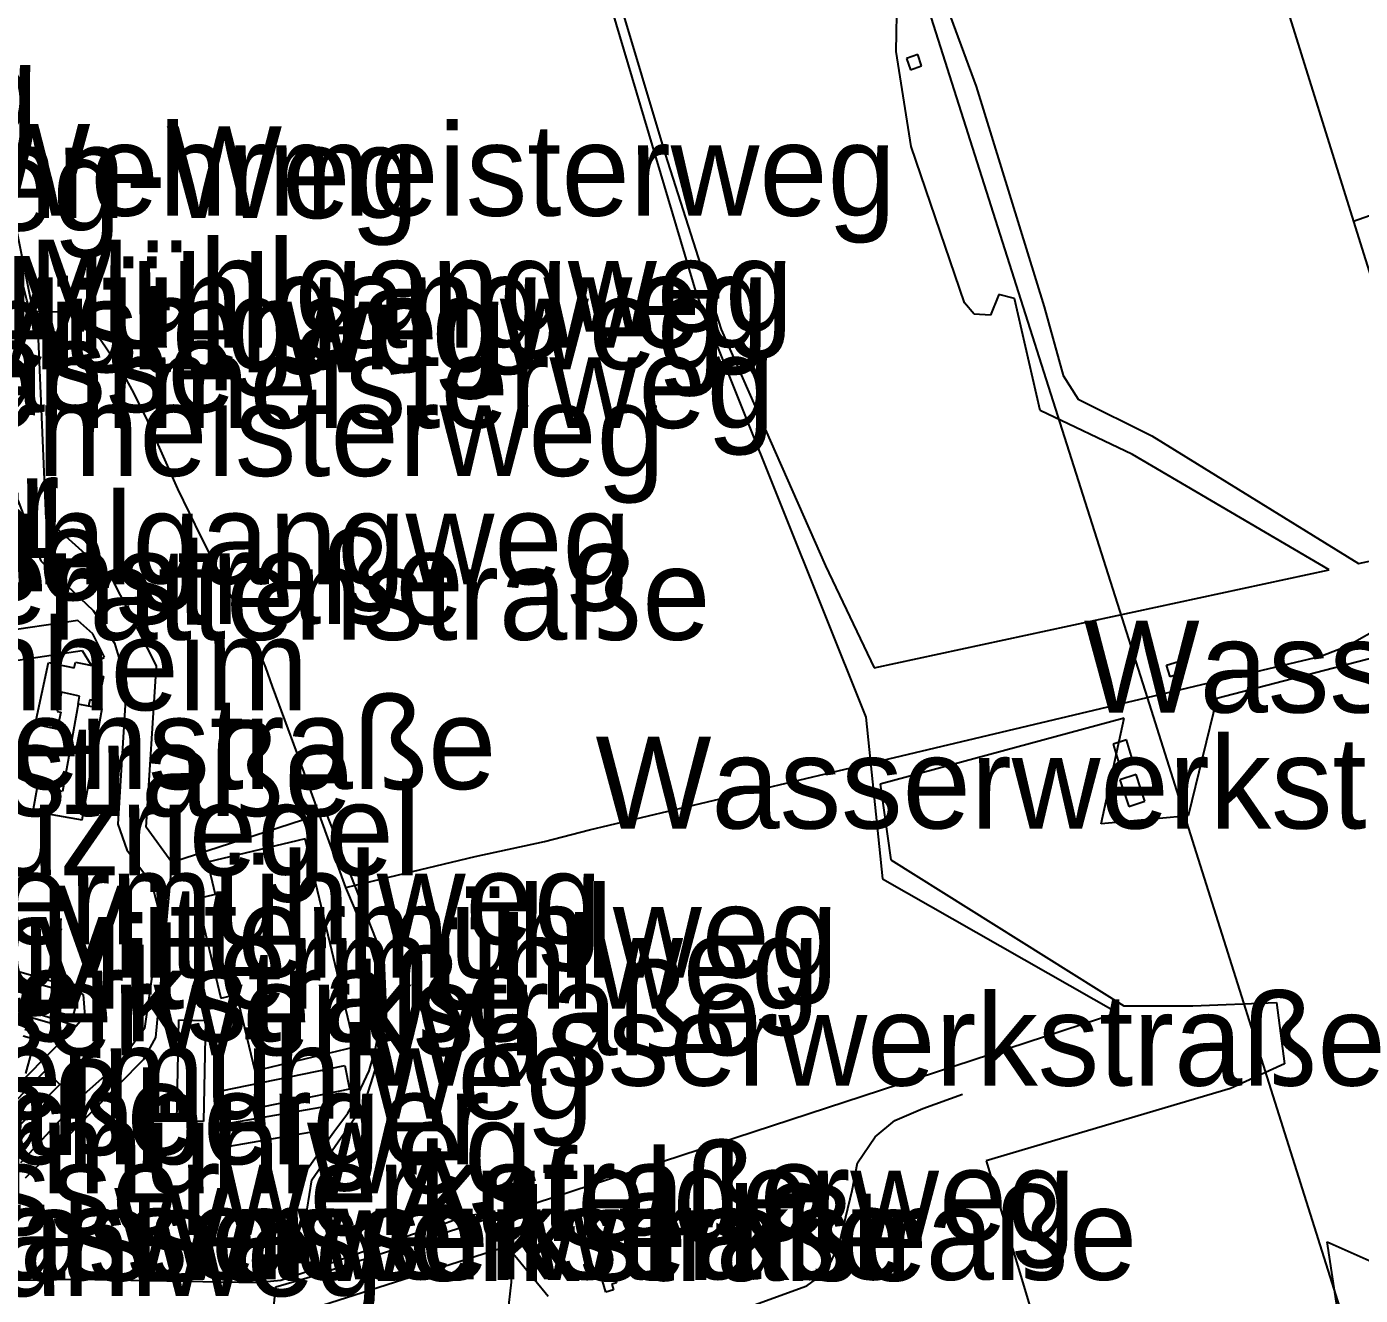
# Model space of a CAD drawing. Extents: x -3657 to 4700, y -7332 to 8131.
# Drawn here: x 984 to 1614, y 1162 to 1761 of the extents above; entities that cross this region are included whole.
import ezdxf

# ---------------------------------------------------------------- set-up
doc = ezdxf.new("R2010")
doc.units = 0
for name, color, linetype in [('OSM_BUILDING_GARAGES', 9, 'CONTINUOUS'), ('OSM_BUILDING_GREENHOUSE', 9, 'CONTINUOUS'), ('OSM_BUILDING_RESIDENTIAL', 9, 'CONTINUOUS'), ('OSM_BUILDING_TERRACE', 9, 'CONTINUOUS'), ('OSM_BUILDING_YES', 9, 'CONTINUOUS'), ('OSM_HIGHWAY_PATH', 8, 'CONTINUOUS'), ('OSM_HIGHWAY_RESIDENTIAL', 8, 'CONTINUOUS'), ('OSM_HIGHWAY_SERVICE', 8, 'CONTINUOUS'), ('OSM_HIGHWAY_TRACK', 8, 'CONTINUOUS'), ('OSM_HIGHWAY_UNCLASSIFIED', 8, 'CONTINUOUS'), ('OSM_LABELS', 8, 'CONTINUOUS'), ('OSM_LANDUSE_FARMLAND', 3, 'CONTINUOUS'), ('OSM_LANDUSE_FOREST', 3, 'CONTINUOUS'), ('OSM_LANDUSE_INDUSTRIAL', 3, 'CONTINUOUS'), ('OSM_WATERWAY_CANAL', 4, 'CONTINUOUS')]:
    doc.layers.add(name, color=color, linetype=linetype)

msp = doc.modelspace()

# ---------------------------------------------------------------- linework, layer by layer
at = {"layer": 'OSM_BUILDING_GARAGES'}
for p, q in [((1008.220121, 1303.420703), (974.287241, 1312.627643)), ((971.594757, 1302.731295), (1005.535222, 1293.513235)), ((1005.535222, 1293.513235), (1008.220121, 1303.420703))]:
    msp.add_line(p, q, dxfattribs=at)
at = {"layer": 'OSM_BUILDING_GREENHOUSE'}
for p, q in [((1115.221702, 1377.320851), (1069.108177, 1366.323673)), ((1138.688026, 1279.002297), (1115.221702, 1377.320851)), ((1069.108177, 1366.323673), (1072.763887, 1351.001012)), ((1072.763887, 1351.001012), (1064.238953, 1348.966145)), ((1064.238953, 1348.966145), (1075.433618, 1302.064125)), ((1075.433618, 1302.064125), (1082.813299, 1303.832124)), ((1082.813299, 1303.832124), (1091.429247, 1267.738251)), ((1054.637025, 1244.009254), (1055.516822, 1291.778594)), ((1055.516822, 1291.778594), (1068.053937, 1291.545085)), ((1068.053937, 1291.545085), (1067.166555, 1243.775745)), ((1091.429247, 1267.738251), (1138.688026, 1279.002297)), ((1075.554969, 1258.286682), (1133.947737, 1270.240137)), ((1133.947737, 1270.240137), (1136.238245, 1259.065047)), ((1077.837892, 1247.111592), (1075.554969, 1258.286682)), ((1136.238245, 1259.065047), (1077.837892, 1247.111592)), ((1073.742283, 1242.018865), (1122.654474, 1250.536396)), ((1122.654474, 1250.536396), (1124.512667, 1239.839444)), ((1067.166555, 1243.775745), (1054.637025, 1244.009254)), ((1075.60806, 1231.333032), (1073.742283, 1242.018865)), ((1124.512667, 1239.839444), (1075.60806, 1231.333032))]:
    msp.add_line(p, q, dxfattribs=at)
at = {"layer": 'OSM_BUILDING_RESIDENTIAL'}
for p, q in [((970.42675, 1297.316102), (995.819527, 1289.999476)), ((994.067516, 1283.939352), (982.743916, 1287.197363)), ((995.819527, 1289.999476), (994.067516, 1283.939352))]:
    msp.add_line(p, q, dxfattribs=at)
at = {"layer": 'OSM_BUILDING_TERRACE'}
for p, q in [((987.651062, 1282.493818), (981.848949, 1284.106144)), ((983.161061, 1266.392793), (987.651062, 1282.493818)), ((955.932845, 1230.743699), (992.54304, 1267.860566)), ((992.54304, 1267.860566), (999.255288, 1261.244468)), ((999.255288, 1261.244468), (962.645093, 1224.127601))]:
    msp.add_line(p, q, dxfattribs=at)
at = {"layer": 'OSM_BUILDING_YES'}
for p, q in [((1404.811606, 1748.256007), (1399.593497, 1746.410171)), ((1406.578786, 1742.952009), (1404.811606, 1748.256007)), ((1399.593497, 1746.410171), (1401.444105, 1741.017218)), ((1401.444105, 1741.017218), (1406.578786, 1742.952009)), ((1007.696793, 1480.687655), (968.932611, 1474.861041)), ((1014.856525, 1474.316186), (1007.696793, 1480.687655)), ((1020.355259, 1463.285649), (1014.856525, 1474.316186)), ((971.071429, 1460.616971), (1009.835612, 1466.443585)), ((1009.835612, 1466.443585), (1013.999481, 1459.571739)), ((1013.999481, 1459.571739), (1020.355259, 1463.285649)), ((987.575217, 1431.472781), (993.900658, 1460.85048)), ((993.900658, 1460.85048), (1006.05855, 1458.2374)), ((1006.05855, 1458.2374), (1006.657722, 1461.006153)), ((1006.657722, 1461.006153), (1018.261948, 1458.515387)), ((1018.261948, 1458.515387), (1017.427657, 1454.623564)), ((1522.439017, 1459.449424), (1528.074272, 1461.217424)), ((1524.206197, 1454.06759), (1522.439017, 1459.449424)), ((1528.074272, 1461.217424), (1529.674594, 1455.913426)), ((1019.93053, 1454.078709), (1017.404904, 1442.347645)), ((1017.427657, 1454.623564), (1019.93053, 1454.078709)), ((1529.674594, 1455.913426), (1524.206197, 1454.06759)), ((999.990981, 1446.750964), (998.026605, 1437.63298)), ((1008.515915, 1444.916247), (999.990981, 1446.750964)), ((1007.871236, 1441.035544), (1008.515915, 1444.916247)), ((998.026605, 1437.63298), (999.778616, 1437.254917)), ((1007.871236, 1441.035544), (1000.574984, 1399.804466)), ((1012.793551, 1440.168224), (1007.871236, 1441.035544)), ((1012.793551, 1440.168224), (1007.871236, 1441.035544)), ((1009.865949, 1386.360999), (1019.194837, 1439.034036)), ((1013.445815, 1443.192726), (1012.793551, 1440.168224)), ((1019.194837, 1439.034036), (1012.793551, 1440.168224)), ((1017.404904, 1442.347645), (1013.445815, 1443.192726)), ((998.049359, 1429.215524), (987.575217, 1431.472781)), ((999.778616, 1437.254917), (998.049359, 1429.215524)), ((1503.508202, 1424.145035), (1497.152423, 1422.210243)), ((1497.152423, 1422.210243), (1500.497171, 1411.190826)), ((1506.852949, 1413.114498), (1503.508202, 1424.145035)), ((1500.497171, 1411.190826), (1506.852949, 1413.114498)), ((1508.089217, 1407.866098), (1500.421326, 1405.353092)), ((1512.237917, 1395.212115), (1508.089217, 1407.866098)), ((988.485353, 1401.950528), (986.460302, 1390.50857)), ((1000.574984, 1399.804466), (988.485353, 1401.950528)), ((1500.421326, 1405.353092), (1504.570026, 1392.69911)), ((1504.570026, 1392.69911), (1512.237917, 1395.212115)), ((986.460302, 1390.50857), (1009.865949, 1386.360999)), ((1255.746602, 1168.441182), (1261.586638, 1170.131345)), ((1257.32417, 1163.025989), (1255.746602, 1168.441182)), ((1262.383006, 1167.38483), (1260.28211, 1166.773258)), ((1260.28211, 1166.773258), (1261.055725, 1164.10458)), ((1261.586638, 1170.131345), (1262.383006, 1167.38483)), ((1261.055725, 1164.10458), (1257.32417, 1163.025989))]:
    msp.add_line(p, q, dxfattribs=at)
at = {"layer": 'OSM_HIGHWAY_PATH'}
for p, q in [((1548.772267, 1868.246453), (1610.82833, 1669.252012)), ((1697.571815, 1700.297635), (1610.82833, 1669.252012)), ((1610.82833, 1669.252012), (1663.707195, 1499.679749))]:
    msp.add_line(p, q, dxfattribs=at)
at = {"layer": 'OSM_HIGHWAY_RESIDENTIAL'}
for p, q in [((1201.153649, 1198.419334), (1197.270405, 1200.03166)), ((1206.91784, 1193.960417), (1201.153649, 1198.419334)), ((1209.693753, 1188.456269), (1206.91784, 1193.960417)), ((1210.72524, 1184.831314), (1209.693753, 1188.456269)), ((1212.712369, 1177.881631), (1210.72524, 1184.831314)), ((1212.750291, 1167.707295), (1212.712369, 1177.881631)), ((1211.119632, 1152.662622), (1212.750291, 1167.707295))]:
    msp.add_line(p, q, dxfattribs=at)
at = {"layer": 'OSM_HIGHWAY_SERVICE'}
for p, q in [((1513.307326, 1444.249078), (1596.205489, 1463.941699)), ((1378.584539, 1412.236058), (1513.307326, 1444.249078)), ((1249.686618, 1381.601856), (1370.453996, 1410.301267)), ((1370.453996, 1410.301267), (1376.787021, 1411.802398)), ((1376.787021, 1411.802398), (1378.584539, 1412.236058)), ((1228.412204, 1376.186663), (1249.686618, 1381.601856)), ((1195.662499, 1369.059068), (1228.412204, 1376.186663)), ((1139.711928, 1355.637841), (1195.662499, 1369.059068)), ((1134.539325, 1354.303502), (1139.711928, 1355.637841)), ((972.171176, 1316.797453), (1002.895829, 1308.013054)), ((1002.895829, 1308.013054), (1010.328602, 1303.821005)), ((1006.999023, 1288.80969), (967.104756, 1301.441434)), ((1010.328602, 1303.821005), (1011.011203, 1293.513235)), ((1011.011203, 1293.513235), (1006.999023, 1288.80969)), ((1006.999023, 1288.80969), (968.022476, 1249.379969)), ((1123.443258, 1156.932507), (1210.72524, 1184.831314))]:
    msp.add_line(p, q, dxfattribs=at)
at = {"layer": 'OSM_HIGHWAY_TRACK'}
for p, q in [((1338.098684, 1995.075386), (1513.307326, 1444.249078)), ((1625.117455, 1478.263606), (1608.014495, 1468.511811)), ((1608.014495, 1468.511811), (1596.205489, 1463.941699)), ((1513.307326, 1444.249078), (1697.78418, 859.730707)), ((1407.231049, 1249.880346), (1425.972253, 1256.59652)), ((1394.003749, 1244.187166), (1407.231049, 1249.880346)), ((1384.644523, 1236.459118), (1394.003749, 1244.187166)), ((1376.3092, 1224.249915), (1384.644523, 1236.459118)), ((1373.889757, 1211.151153), (1376.3092, 1224.249915)), ((1367.837357, 1186.176773), (1373.889757, 1211.151153)), ((1361.777372, 1172.811142), (1367.837357, 1186.176773)), ((1210.72524, 1184.831314), (1230.058032, 1161.202392)), ((1352.4409, 1165.994893), (1361.777372, 1172.811142)), ((1298.697407, 1146.56914), (1352.4409, 1165.994893))]:
    msp.add_line(p, q, dxfattribs=at)
at = {"layer": 'OSM_HIGHWAY_UNCLASSIFIED'}
for p, q in [((983.585791, 1632.135145), (980.938814, 1642.909934)), ((985.443984, 1626.686594), (983.585791, 1632.135145)), ((984.336652, 1616.801365), (985.580504, 1621.149087)), ((985.580504, 1621.149087), (985.443984, 1626.686594)), ((999.050507, 1626.364129), (985.443984, 1626.686594)), ((1002.979258, 1625.285538), (999.050507, 1626.364129)), ((1007.643702, 1623.384105), (1002.979258, 1625.285538)), ((1013.855376, 1618.536006), (1007.643702, 1623.384105)), ((981.500064, 1613.220888), (984.336652, 1616.801365)), ((1018.534989, 1613.376561), (1013.855376, 1618.536006)), ((1029.069806, 1597.675838), (1018.534989, 1613.376561)), ((1033.521884, 1589.73652), (1029.069806, 1597.675838)), ((1040.234133, 1576.270814), (1033.521884, 1589.73652)), ((1055.092092, 1542.956814), (1040.234133, 1576.270814)), ((1066.074393, 1520.172974), (1055.092092, 1542.956814)), ((1080.113231, 1492.518795), (1066.074393, 1520.172974)), ((1091.611274, 1470.635634), (1080.113231, 1492.518795)), ((1096.586681, 1458.348595), (1091.611274, 1470.635634)), ((1099.840415, 1449.397403), (1096.586681, 1458.348595)), ((1111.437056, 1417.873641), (1099.840415, 1449.397403)), ((1134.539325, 1354.303502), (1111.437056, 1417.873641)), ((1138.551505, 1344.740738), (1134.539325, 1354.303502)), ((1142.768466, 1334.077144), (1138.551505, 1344.740738)), ((1146.522774, 1324.881324), (1142.768466, 1334.077144)), ((1148.866373, 1317.197755), (1146.522774, 1324.881324)), ((1149.988873, 1310.28143), (1148.866373, 1317.197755)), ((1149.988873, 1302.764653), (1149.988873, 1310.28143)), ((1150.519785, 1288.565061), (1149.988873, 1302.764653)), ((1148.562994, 1278.257291), (1150.519785, 1288.565061)), ((1145.415443, 1267.671534), (1148.562994, 1278.257291)), ((1139.105171, 1253.894483), (1145.415443, 1267.671534)), ((1135.343278, 1247.645328), (1139.105171, 1253.894483)), ((1128.83581, 1238.794212), (1135.343278, 1247.645328)), ((1114.721128, 1219.190546), (1128.83581, 1238.794212)), ((1111.945215, 1213.775353), (1114.721128, 1219.190546)), ((1110.481414, 1207.05918), (1111.945215, 1213.775353)), ((1110.526921, 1199.942704), (1110.481414, 1207.05918)), ((1111.641836, 1191.302859), (1110.526921, 1199.942704)), ((1181.828442, 1195.772895), (1190.573326, 1199.030906)), ((1190.573326, 1199.030906), (1197.270405, 1200.03166)), ((1159.04472, 1188.044847), (1181.828442, 1195.772895)), ((1115.752615, 1174.723695), (1111.641836, 1191.302859)), ((1116.480723, 1172.888979), (1159.04472, 1188.044847)), ((1103.807088, 1168.730289), (1116.480723, 1172.888979)), ((1116.480723, 1172.888979), (1115.752615, 1174.723695)), ((932.223818, 1167.785132), (1007.302401, 1169.175068)), ((1007.302401, 1169.175068), (1092.331798, 1167.60722)), ((1092.331798, 1167.60722), (1103.807088, 1168.730289))]:
    msp.add_line(p, q, dxfattribs=at)
at = {"layer": 'OSM_LANDUSE_FARMLAND'}
for p, q in [((1236.755111, 1848.220246), (1300.221884, 1634.848302)), ((985.307463, 1633.046944), (975.060856, 1684.752585)), ((988.970758, 1617.590849), (985.307463, 1633.046944)), ((1300.221884, 1634.848302), (1380.374472, 1434.964301)), ((992.838834, 1528.690505), (988.970758, 1617.590849)), ((1023.631747, 1500.947371), (992.838834, 1528.690505)), ((1044.898576, 1459.215915), (1023.631747, 1500.947371)), ((1040.029352, 1382.902837), (1044.898576, 1459.215915)), ((1380.374472, 1434.964301), (1388.224389, 1358.540028)), ((1125.210438, 1389.908117), (1052.202413, 1366.268076)), ((1152.529668, 1320.111062), (1125.210438, 1389.908117)), ((1052.202413, 1366.268076), (1040.029352, 1382.902837)), ((1388.224389, 1358.540028), (1499.503606, 1295.15892)), ((1154.038975, 1285.918622), (1152.529668, 1320.111062)), ((1499.503606, 1295.15892), (1120.925217, 1171.254413)), ((1143.284209, 1252.037528), (1154.038975, 1285.918622)), ((1118.369254, 1216.210522), (1143.284209, 1252.037528)), ((1115.009337, 1195.361473), (1118.369254, 1216.210522)), ((1120.925217, 1171.254413), (1115.009337, 1195.361473))]:
    msp.add_line(p, q, dxfattribs=at)
at = {"layer": 'OSM_LANDUSE_FOREST'}
for p, q in [((1242.26143, 1845.962989), (1285.386677, 1701.164956)), ((1407.238634, 1801.418302), (1432.464552, 1733.089019)), ((1394.625674, 1749.768258), (1395.240016, 1780.880599)), ((1401.747484, 1704.823269), (1394.625674, 1749.768258)), ((1432.464552, 1733.089019), (1464.6075, 1628.96609)), ((1426.973402, 1630.789687), (1401.747484, 1704.823269)), ((1285.386677, 1701.164956), (1311.833694, 1618.180182)), ((1443.249656, 1634.859421), (1439.176801, 1625.096507)), ((1450.568662, 1632.824554), (1443.249656, 1634.859421)), ((1431.448234, 1625.507928), (1426.973402, 1630.789687)), ((1462.779644, 1579.951366), (1450.568662, 1632.824554)), ((1464.6075, 1628.96609), (1473.557164, 1596.419335)), ((1439.176801, 1625.096507), (1431.448234, 1625.507928)), ((1311.833694, 1618.180182), (1361.284382, 1506.429281)), ((1473.557164, 1596.419335), (1480.678973, 1585.233125)), ((1480.678973, 1585.233125), (1515.468897, 1567.953434)), ((1506.314453, 1559.202393), (1462.779644, 1579.951366)), ((1515.468897, 1567.953434), (1613.232604, 1507.530111)), ((1599.345456, 1504.538967), (1506.314453, 1559.202393)), ((1613.232604, 1507.530111), (1673.149849, 1520.428722)), ((1361.284382, 1506.429281), (1384.19704, 1458.2374)), ((1384.19704, 1458.2374), (1599.345456, 1504.538967)), ((1644.829471, 1469.523685), (1546.246642, 1443.693103)), ((1546.246642, 1443.693103), (1532.647702, 1388.295791)), ((1502.393286, 1434.519522), (1387.08672, 1403.318225)), ((1491.509584, 1384.559641), (1502.393286, 1434.519522)), ((1387.08672, 1403.318225), (1392.15314, 1367.446742)), ((1532.647702, 1388.295791), (1491.509584, 1384.559641)), ((1392.15314, 1367.446742), (1502.26435, 1298.416932)), ((1534.816858, 1298.416932), (1574.460838, 1299.929183)), ((1574.460838, 1299.929183), (1578.199977, 1271.029621)), ((1502.26435, 1298.416932), (1534.816858, 1298.416932)), ((1578.199977, 1271.029621), (1552.761694, 1259.287437)), ((1552.761694, 1259.287437), (1437.212425, 1225.117236)), ((1437.212425, 1225.117236), (1479.503382, 1083.977515)), ((1603.09218, 1155.698243), (1598.329138, 1186.89954)), ((1598.329138, 1186.89954), (1618.283856, 1177.926109))]:
    msp.add_line(p, q, dxfattribs=at)
at = {"layer": 'OSM_LANDUSE_INDUSTRIAL'}
for p, q in [((1125.210438, 1389.908117), (1052.202413, 1366.268076)), ((1152.529668, 1320.111062), (1125.210438, 1389.908117)), ((1052.202413, 1366.268076), (1044.42834, 1283.416736)), ((1154.038975, 1285.918622), (1152.529668, 1320.111062)), ((1044.42834, 1283.416736), (1038.58072, 1272.864337)), ((1143.284209, 1252.037528), (1154.038975, 1285.918622)), ((1038.58072, 1272.864337), (1004.435475, 1238.282715)), ((1118.369254, 1216.210522), (1143.284209, 1252.037528)), ((1004.435475, 1238.282715), (982.872851, 1216.933289)), ((1115.009337, 1195.361473), (1118.369254, 1216.210522)), ((1120.925217, 1171.254413), (1115.009337, 1195.361473)), ((1101.342138, 1165.516755), (1120.925217, 1171.254413)), ((1097.201022, 1123.77418), (1101.342138, 1165.516755))]:
    msp.add_line(p, q, dxfattribs=at)
at = {"layer": 'OSM_WATERWAY_CANAL'}
for p, q in [((979.467428, 1537.56386), (990.21461, 1508.86445)), ((990.21461, 1508.86445), (1015.053721, 1485.41344)), ((1015.053721, 1485.41344), (1025.06521, 1469.84615)), ((1025.06521, 1469.84615), (1030.783894, 1450.954132)), ((1030.783894, 1450.954132), (1026.642778, 1384.259415)), ((1026.642778, 1384.259415), (1030.890076, 1372.239243)), ((1030.890076, 1372.239243), (1042.767343, 1356.160457)), ((1042.767343, 1356.160457), (1046.840199, 1340.10391)), ((1046.840199, 1340.10391), (1044.246313, 1323.102205)), ((1044.246313, 1323.102205), (1039.346751, 1287.697741)), ((1039.346751, 1287.697741), (1027.295042, 1271.352086)), ((1027.295042, 1271.352086), (1010.662318, 1256.563161)), ((1010.662318, 1256.563161), (980.64302, 1224.183198))]:
    msp.add_line(p, q, dxfattribs=at)

# ---------------------------------------------------------------- texts
at = {"layer": 'OSM_LABELS'}
for s, p in [('Steirerweg', (711.594789, 1709.982706)), ('Johann-Amtmann-Weg', (571.94553, 1670.90001)), ('Wehrmeisterweg', (958.952634, 1672.027298)), ('Johann-Amtmann-Weg', (431.182924, 1665.026605)), ('Mühlgangweg', (984.463253, 1617.243881)), ('Mühlgangweg', (972.933415, 1609.623732)), ('Wehrmeisterweg', (774.749199, 1598.025807)), ('Mühlgangweg', (952.315375, 1599.479509)), ('Seebachergasse', (646.648646, 1579.233527)), ('Wehrmeisterweg', (901.756898, 1571.685014)), ('Wehrmeisterweg', (849.742801, 1548.983579)), ('Ölmühle Esterer', (579.73408, 1514.535391)), ('Mühlgangweg', (907.705302, 1497.789712)), ('Trattenstraße', (672.933454, 1490.218604)), ('Trattenstraße', (841.777571, 1478.995767)), ('Pesthügel Trattenstraße', (684.040523, 1471.509626)), ('Seniorenwohnheim', (619.711888, 1438.214464)), ('Wasserwerkstraße', (1483.328774, 1437.125532)), ('Trattenstraße', (857.139621, 1400.922752)), ('Trattenstraße', (789.196257, 1388.173958)), ('Wasserwerkstraße', (1252.499184, 1382.27024)), ('Am Kreuzriegel', (773.122219, 1360.132442)), ('Mittermühlweg', (878.088707, 1327.565093)), ('Mittermühlweg', (989.749934, 1311.77156)), ('Zimmerplatzweg', (578.128778, 1306.393628)), ('Mittermühlweg', (980.871169, 1297.082567)), ('Wasserwerkstraße', (739.572534, 1281.652288)), ('Wasserwerkstraße', (846.822868, 1275.066451)), ('Wasserwerkstraße', (1142.217285, 1260.68908)), ('Mittermühlweg', (874.256632, 1245.002994)), ('Triester Straße', (676.037101, 1227.93391)), ('Reifen Rechberger', (715.143893, 1223.537032)), ('Mittermühlweg', (845.192124, 1209.805694)), ('Wasserwerkstraße', (878.572876, 1189.993516)), ('Aufelderweg', (1156.680343, 1187.202958)), ('Wasserwerkstraße', (914.737843, 1169.14727)), ('Wasserwerkstraße', (925.526739, 1168.374465)), ('Wasserwerkstraße', (1024.709954, 1168.854092)), ('Mittermühlweg', (774.616631, 1161.148591))]:
    msp.add_text(s, height=43.418293, dxfattribs=at).set_placement(p)

doc.saveas('drawing.dxf')
